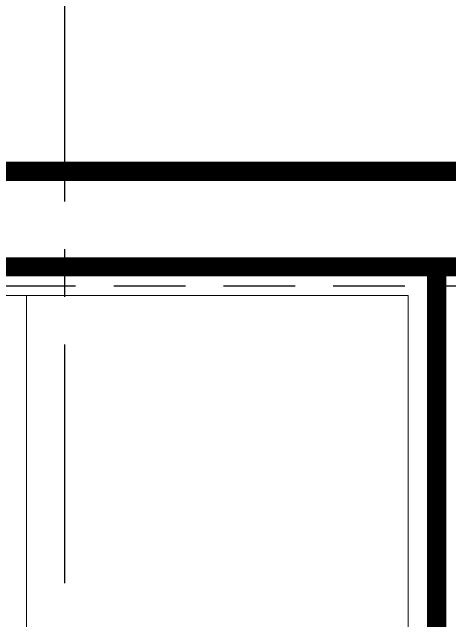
# Model space of a CAD drawing. Header units: metres. Extents: x -58 to 722, y -1100 to 345.
# Drawn here: x 239.426 to 240.573, y -480.299 to -478.704 of the extents above; entities that cross this region are included whole.
import ezdxf

# ---------------------------------------------------------------- set-up
doc = ezdxf.new("R2010")
doc.units = ezdxf.units.M
doc.header["$MEASUREMENT"] = 0
for name, pattern in [('CENTER2', [1.125, 0.75, -0.125, 0.125, -0.125]), ('CENTERX2', [4, 2.5, -0.5, 0.5, -0.5]), ('HIDDEN2', [0.1875, 0.125, -0.0625])]:
    doc.linetypes.add(name, pattern=pattern)
doc.layers.add('FSR_ARQ_007PROYECCIONES', color=200, linetype='HIDDEN2')
doc.layers.add('FSR_ARQ_016EJES', color=135, linetype='CENTER2')
doc.layers.add('FSR_ARQ_013VENTANAS', color=4, linetype='Continuous', lineweight=5)
doc.layers.add('muro bajo', color=33, linetype='Continuous', lineweight=9)

msp = doc.modelspace()

# ---------------------------------------------------------------- linework, layer by layer
at = {"layer": 'FSR_ARQ_007PROYECCIONES', "ltscale": 1.5}
for p, q in [((231.93, -479.1214), (248.2949, -479.1214)), ((231.93, -479.4214), (248.2949, -479.4214))]:
    msp.add_line(p, q, dxfattribs=at)
at = {"layer": 'FSR_ARQ_013VENTANAS', "lineweight": 0}
for points in [[(236.7386, -479.3714), (240.5386, -479.3714), (240.5386, -482.0214), (236.7386, -482.0214)], [(236.8136, -479.4464), (240.4636, -479.4464), (240.4636, -481.9464), (236.8136, -481.9464)]]:
    msp.add_lwpolyline(points, close=True, dxfattribs=at)
msp.add_lwpolyline([(239.4636, -479.4464), (239.4636, -481.9464)], dxfattribs=at)
at = {"layer": 'FSR_ARQ_016EJES', "linetype": 'CENTERX2', "ltscale": 0.25}
msp.add_line((239.5636, -474.5754), (239.5636, -485.6001), dxfattribs=at)
at = {"layer": 'muro bajo', "ltscale": 0.005, "const_width": 0.05}
for points in [[(241.9886, -482.2714), (241.9886, -482.0214), (236.7386, -482.0214), (236.7386, -479.3714), (241.9886, -479.3714), (241.9886, -479.1214), (236.4386, -479.1214)], [(240.5386, -479.3714), (240.5386, -482.0214)]]:
    msp.add_lwpolyline(points, dxfattribs=at)

doc.saveas('drawing.dxf')
